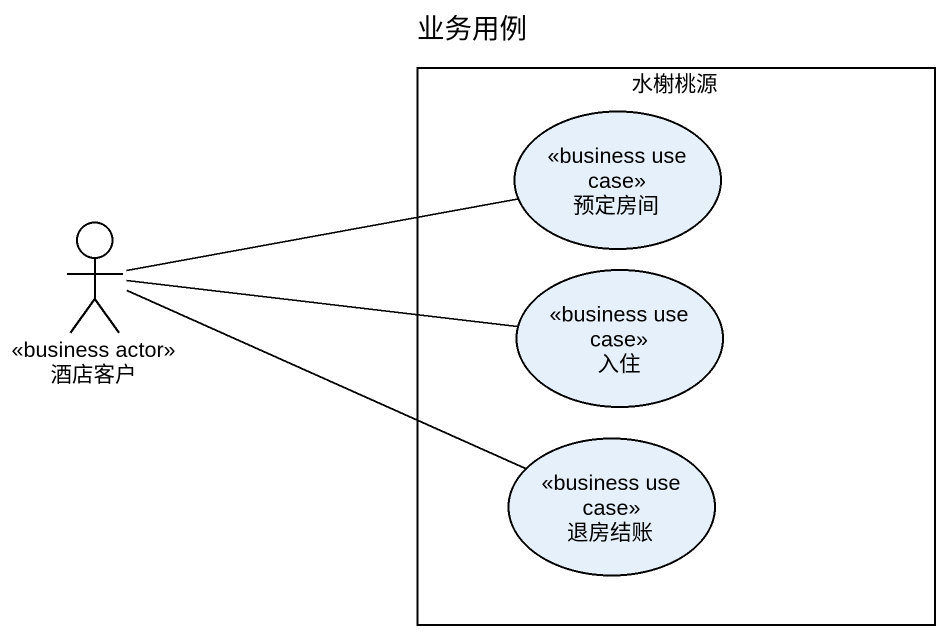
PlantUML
@startuml
title 业务用例
rectangle 水榭桃源 {
  usecase 预定房间 <<business use case>>
  usecase 入住 <<business use case>>
  usecase 退房结账 <<business use case>>
}
actor 酒店客户 <<business actor>>
酒店客户 -right- 预定房间
酒店客户 -right- 入住
酒店客户 -right- 退房结账
@enduml
